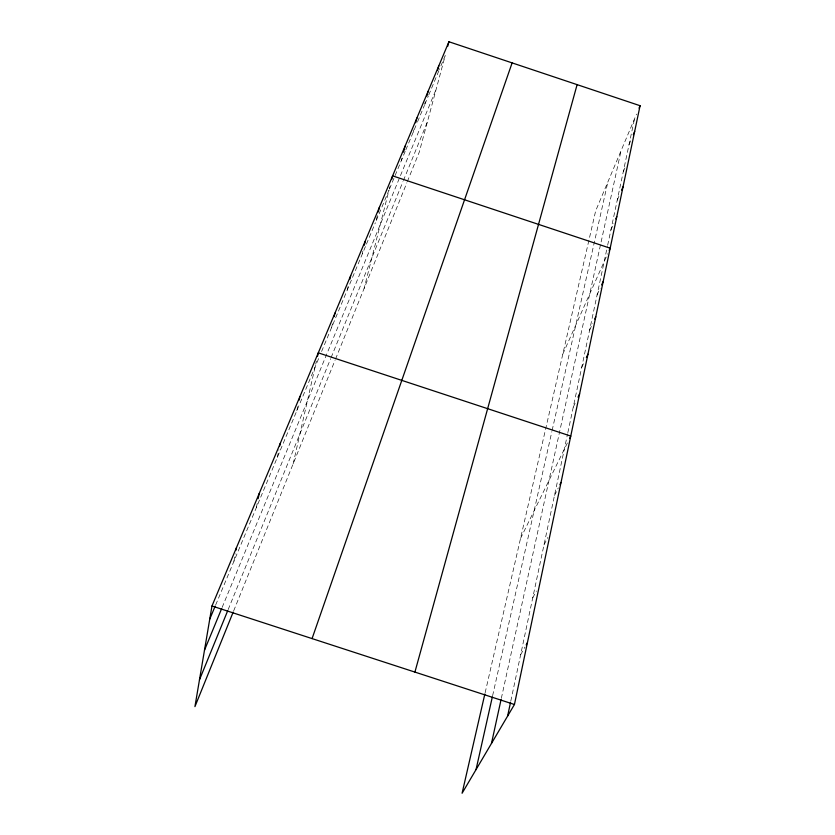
<?xml version="1.0" encoding="UTF-8"?>
<svg xmlns="http://www.w3.org/2000/svg" width="835" height="835" viewBox="0 0 835 835"><rect width="100%" height="100%" fill="white"/><g stroke="black" fill="none" stroke-linecap="round" stroke-linejoin="round"><path stroke-width="0.63" stroke-dasharray="4.17 3.13" d="M233.957 561.193L235.324 553.824M256.418 507.43L257.17 503.662M277.324 457.403L278.921 449.762M510.801 701.066L567.57 433.908M567.842 432.634L607.389 246.482M607.661 245.219L634.496 118.925M296.822 410.726L297.855 406.008M501.334 698.342L621.063 150.728M492.619 695.68L551.862 431.622M552.144 430.369L607.88 181.957M293.137 463.884L316.402 361.158M485.145 692.737L595.658 210.879L636.52 114.113M331.652 327.372L332.487 323.792M347.266 290.016L348.122 286.426M362.265 253.61L362.849 251.22M377.347 215.597L375.865 221.567L388.995 190.14L364.123 288.419M389.298 188.95L389.903 186.57M401.426 160.383L402.042 158.013M413.221 132.16L413.836 129.801M424.723 104.187L425.349 101.849M233.685 610.844L335.054 360.261M335.545 359.05L406.854 182.802M407.323 181.623L419.253 152.147L445.201 55.621L439.408 69.482M228.174 609.55L330.639 358.695M331.13 357.505L402.95 181.675M403.43 180.496L427.416 121.795M222.152 607.41L436.225 89.011M215.68 604.947L319.085 357.464M321.6 351.452L365.949 245.302M366.44 244.123L375.364 222.757M389.496 188.95L405.361 150.978M405.852 149.799L417.114 122.839M417.604 121.67L424.42 105.367M424.9 104.208L428.292 96.098M428.772 94.939L438.928 70.641M629.026 144.664L631.385 139.132M623.275 171.707L626.156 165.038M617.242 200.139L620.154 193.449M610.876 230.074L613.84 223.362M562.8 354.134L607.671 253.798M597.088 294.964L600.135 288.242M589.604 330.201L592.693 323.5M581.671 367.525L584.281 361.962M573.259 407.125L575.91 401.604M520.529 538.471L567.539 442.644M554.492 495.447L558.302 487.88M543.992 544.869L547.854 537.448M532.73 597.85L536.383 591.065M520.643 654.765L524.944 647.094"/><path stroke-width="1.25" d="M484.853 694L462.089 793.25L514.443 704.5L640.069 105.711L448.927 41.75L211.975 606.001L194.931 706.64L233.195 612.034M236.002 550.14L236.462 547.687M258.161 498.652L259.163 493.631M279.725 445.942L280.257 443.395M507.607 716.086L510.54 702.318M299.149 400.111L299.922 396.573M491.471 743.442L501.063 699.594M476.033 769.609L492.337 696.933M317.477 356.409L318.281 352.84L570.764 436.079L569.689 438.271M334.157 316.642L334.992 313.062M349.834 279.255L350.69 275.675M364.31 245.239L365.187 241.659M378.245 212.017L379.424 207.247M391.709 179.431L392.607 175.861L610.176 248.204L609.174 250.437M403.555 152.085L405.079 146.167M415.673 122.735L416.905 118.017M426.883 95.983L428.125 91.297M437.54 70.568L438.782 65.913M447.685 46.374L448.927 41.75M414.911 672.091L577.11 84.638M312.071 638.598L512.116 62.896M199.461 679.836L227.694 610.74M204.491 650.162L221.661 608.6M209.742 619.142L215.179 606.126M639.057 108.112L640.069 105.711M633.274 134.706L634.683 131.387M621.616 190.098L623.067 186.758M615.812 218.895L616.794 216.662M601.659 284.892L603.183 281.531M594.76 319.033L595.783 316.799M586.379 357.516L587.944 354.176M578.029 397.178L579.615 393.859M559.941 484.634L561.026 482.473M526.175 644.902L527.407 642.71M211.975 606.001L514.443 704.5"/></g></svg>
